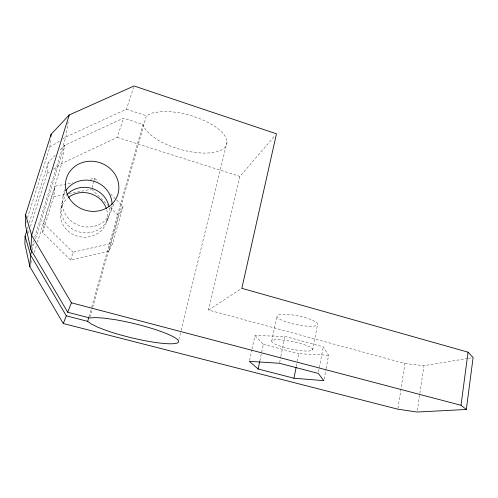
<?xml version="1.0" encoding="UTF-8"?>
<svg xmlns="http://www.w3.org/2000/svg" width="498" height="498" viewBox="0 0 498 498"><rect width="100%" height="100%" fill="white"/><g stroke="black" fill="none" stroke-linecap="round" stroke-linejoin="round"><path stroke-width="0.37" stroke-dasharray="2.49 1.87" d="M30.453 226.459L47.111 173.416L48.2 162.753L55.589 154.909M27.452 217.9L49.794 147.259L50.578 139.627M116.544 199.916L123.074 206.39L112.822 243.099L108.844 251.26L70.753 260.143L42.641 232.591L43.656 223.397L55.154 186.202L72.683 182.722M42.641 232.591L53.653 196.878L55.154 186.202M417.312 410.508L423.979 365.7L467.728 358.454M68.176 121.811L65.848 136.994L34.524 237.714M397.946 408.422L404.955 363.496L208.544 310.024L239.949 176.435L274.971 135.568M61.073 208.046L61.97 203.084M63.202 196.262L64.69 188.039M324.161 379.165L325.96 369.454M326.103 368.707L328.593 355.255L323.252 346.801L284.949 336.443L254.932 335.509L251.994 349.185M318.533 371.888L323.252 346.801M312.694 349.932A20.978 3.785 11.7 0 0 284.022 340.227A20.978 3.785 11.7 0 0 280.081 346.079A20.978 3.785 11.7 0 0 312.694 349.932L317.525 324.752A20.773 4.42 11.6 0 0 289.238 314.562A20.773 4.42 11.6 0 0 285.117 321.503A20.773 4.42 11.6 0 0 317.525 324.752M296.316 366.347L297.194 361.89M297.337 361.15L298.8 353.723L328.593 355.255M279.639 362.538L280.704 357.321M280.853 356.574L284.949 336.443M271.746 341.08L276.969 316.006M259.863 360.764L263.342 344.292L254.932 335.509M249.542 360.583L251.826 349.945M178.9 339.543L180.923 331.257M181.104 330.504L227.007 142.21M108.844 251.26L118.717 215.995L123.074 206.39M88.937 316.865L91.458 307.876M91.669 307.129L142.926 124.425L123.516 118.119L64.559 145.379L59.281 150.981M89.933 317.22L92.447 308.237M92.659 307.484L146.362 115.773L152.363 112.996L160.81 111.614L171.125 111.77A43.556 17.71 15.9 0 1 226.316 145.341A43.556 17.71 15.9 0 1 157.866 140.013L150.614 134.933L145.497 129.623L142.926 124.425M70.753 260.143L73.05 252.243L112.822 243.099M92.037 187.715L93.935 181.222M94.147 180.5L94.782 178.334L90.206 179.243M32.14 249.809L34.213 243.142M35.588 238.698L64.559 145.379L61.777 163.5L37.45 242.177M31.019 262.956L32.171 259.246M34.231 252.567L36.528 245.147M31.76 246.603L33.603 240.677M28.367 233.095L29.295 230.144M25.591 223.783L26.519 220.838M27.421 228.744L28.118 226.515M29.289 222.811L48.2 162.753M53.485 169.108L61.777 163.5L117.204 137.386L123.516 118.119M62.636 139.048L65.848 136.994L126.43 109.236L133.57 87.43M106.759 221.342L108.639 216.748M111.222 210.424L114.048 203.508M47.111 173.416L50.298 171.262M208.544 310.024L241.841 288.336M49.794 147.259L60.065 140.691M53.653 196.878L65.804 194.407M68.842 193.79L90.86 189.315M468.494 358.33L473.1 357.564M404.955 363.496L423.979 365.7M263.342 344.292L298.8 353.723M117.204 137.386L239.949 176.435M126.43 109.236L146.362 115.773M43.656 223.397L73.05 252.243M91.62 189.159L107.879 205.263M110.046 207.411L118.717 215.995M94.782 178.334L98.044 181.571M110.562 193.983L116.003 199.374M106.759 209.882A23.792 22.236 15.2 0 1 93.717 235.504A23.792 22.236 15.2 0 1 64.292 226.833A23.792 22.236 15.2 0 1 67.398 198.285M109.236 207.971A24.315 22.678 15.8 0 1 78.018 231.607A24.315 22.678 15.8 0 1 67.33 194.17M111.994 205.954A25.031 23.288 16.7 0 1 79.767 225.631A25.031 23.288 16.7 0 1 65.792 190.715"/><path stroke-width="0.75" d="M25.087 236.158L24.9 244.145L29.874 266.673L63.283 323.526L397.827 409.188L417.087 412.027L466.321 409.481L473.1 357.564L468.058 352.173L241.841 288.336L276.471 133.813L134.049 85.973L69.222 114.976L51.126 134.279L25.585 214.738L25.354 224.523L30.839 249.566L67.709 312.252L89.721 317.973L95.498 317.568L104.107 318.135L114.951 319.648A47.136 7.209 13.6 0 1 178.334 342.294A47.136 7.209 13.6 0 1 105.981 330.367L97.552 327.105L91.283 324.03L87.679 321.359L66.302 315.832L30.534 254.988L25.087 236.158L26.954 230.225M29.874 266.673L30.534 254.988L31.909 250.55M30.839 249.566L31.642 235.249L69.222 114.976M50.889 136.57L51.126 134.279M466.321 409.481L461.011 405.279L468.058 352.173M293.976 378.225L323.881 380.659L318.247 373.407L279.49 363.285L249.38 361.343L258.126 368.993L293.976 378.225L296.167 367.088M258.126 368.993L259.707 361.511M87.679 321.359L88.731 317.612M63.283 323.526L66.302 315.832M67.709 312.252L71.413 302.809L31.642 235.249L25.585 214.738M71.413 302.809L461.011 405.279M68.55 197.345A23.792 22.236 15.2 0 1 106.323 208.494M67.33 194.17A24.315 22.678 15.8 0 1 91.719 188.369A24.315 22.678 15.8 0 1 108.981 206.496M65.792 190.715A25.031 23.288 16.7 0 1 93.767 181.216A25.031 23.288 16.7 0 1 112.044 204.441M69.116 197.943A26.923 24.869 18.8 0 0 115.393 199.723A26.923 24.869 18.8 0 0 91.956 161.234A26.923 24.869 18.8 0 0 69.116 197.943"/></g></svg>
